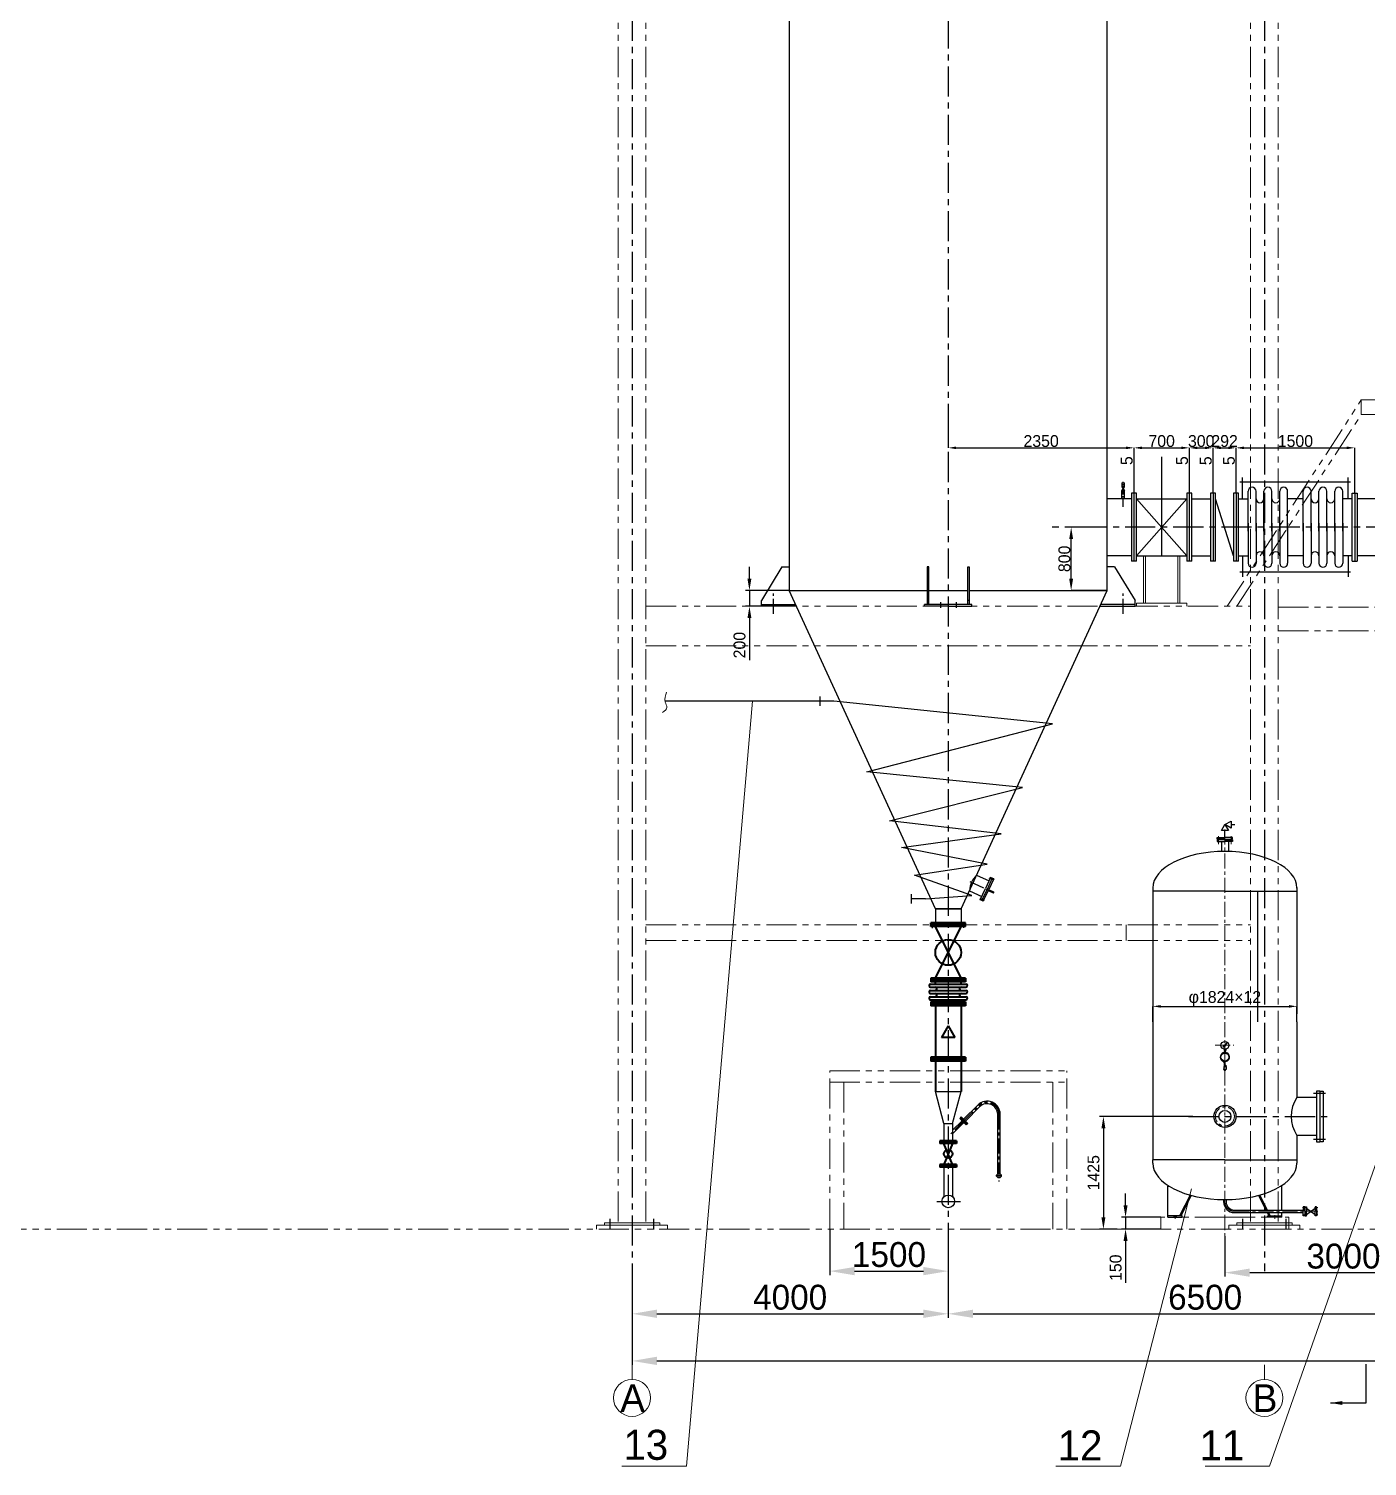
# Model space of a CAD drawing. Header units: millimetres. Extents: x 48549 to 244689, y 99496 to 172785.
# Drawn here: x 172546 to 189479, y 136268 to 154454 of the extents above; entities that cross this region are included whole.
import ezdxf
from ezdxf.enums import TextEntityAlignment as Align

# ---------------------------------------------------------------- set-up
doc = ezdxf.new("R2010")
doc.units = ezdxf.units.MM
doc.header["$LTSCALE"] = 3
for name, pattern in [('CENTER', [50.8, 31.75, -6.35, 6.35, -6.35]), ('CENTERX2', [101.6, 63.5, -12.7, 12.7, -12.7]), ('PHANTOMX2', [127, 63.5, -12.7, 12.7, -12.7, 12.7, -12.7])]:
    doc.linetypes.add(name, pattern=pattern)
doc.layers.add('3中心线层', color=1, linetype='CENTER', plot=False)
for name, color, linetype, lineweight in [('CON', 7, 'Continuous', 40), ('Layer3', 6, 'Continuous', 18), ('中心线', 1, 'CENTERX2', 18), ('双点划线', 3, 'PHANTOMX2', 20), ('图层1', 7, 'Continuous', 30), ('图层2', 1, 'CENTERX2', 15), ('图层3', 6, 'Continuous', 9)]:
    doc.layers.add(name, color=color, linetype=linetype, lineweight=lineweight)
doc.layers.add('Layer1', color=1, linetype='CENTERX2')
doc.styles.add('仿宋体', font='ttxt1.shx', dxfattribs={"bigfont": 'hzfs.shx'})
doc.dimstyles.new('ISO-25', dxfattribs={"dimtxt": 150, "dimasz": 150, "dimexe": 50, "dimexo": 0, "dimgap": 50, "dimtad": 1, "dimdec": 1, "dimdsep": 46, "dimtxsty": '仿宋体', "dimcen": 2.5, "dimazin": 0, "dimtfac": 1, "dimtdec": 1, "dimtmove": 0, "dimatfit": 3, "dimfxl": 1, "dimarcsym": 0})

# ---------------------------------------------------------------- blocks, each defined once
blk = doc.blocks.new('*D10')
at = {"layer": 'Defpoints', "color": 0, "ltscale": 3}
for p in [(185733, 148147), (186122, 148147), (186190, 147347)]:
    blk.add_point(p, dxfattribs=at)
at = {"layer": '图层3', "color": 0, "lineweight": -2, "ltscale": 3}
for p, q in [((186122, 148147), (185732, 148147)), ((185733, 147497), (185733, 147997)), ((186190, 147347), (185732, 147347))]:
    blk.add_line(p, q, dxfattribs=at)
at = {"layer": '图层3', "color": 0, "ltscale": 3}
for points in [[(185708, 147997), (185758, 147997), (185733, 148147)], [(185708, 147497), (185758, 147497), (185733, 147347)]]:
    blk.add_solid(points, dxfattribs=at)
at = {"layer": '图层3', "color": 0, "ltscale": 3, "insert": (185648, 147747), "char_height": 150, "attachment_point": 5, "rotation": 90, "style": '仿宋体'}
blk.add_mtext('800', dxfattribs=at)
blk = doc.blocks.new('*D34')
at = {"layer": 'Defpoints', "color": 0, "ltscale": 3}
for p in [(188590, 142086), (186766, 141890), (188590, 141890)]:
    blk.add_point(p, dxfattribs=at)
at = {"layer": '图层3', "color": 0, "lineweight": -2, "ltscale": 3}
for p, q in [((186766, 141890), (186766, 142086)), ((186866, 142086), (188490, 142086)), ((188590, 141890), (188590, 142086))]:
    blk.add_line(p, q, dxfattribs=at)
at = {"layer": '图层3', "color": 0, "ltscale": 3}
for points in [[(186866, 142102), (186866, 142069), (186766, 142086)], [(188490, 142102), (188490, 142069), (188590, 142086)]]:
    blk.add_solid(points, dxfattribs=at)
at = {"layer": '图层3', "color": 0, "ltscale": 3, "insert": (187678, 142182), "char_height": 150, "attachment_point": 5, "style": '仿宋体'}
blk.add_mtext('φ1824×12', dxfattribs=at)
blk = doc.blocks.new('*D35')
at = {"layer": 'Defpoints', "color": 0, "ltscale": 3}
for p in [(184178, 149404), (186528, 149152), (186528, 148577)]:
    blk.add_point(p, dxfattribs=at)
at = {"layer": '图层3', "color": 0, "lineweight": -2, "ltscale": 3}
for p, q in [((184178, 149404), (184178, 149151)), ((184278, 149152), (186428, 149152)), ((186528, 148577), (186528, 149152))]:
    blk.add_line(p, q, dxfattribs=at)
at = {"layer": '图层3', "color": 0, "ltscale": 3}
for points in [[(184278, 149168), (184278, 149135), (184178, 149152)], [(186428, 149168), (186428, 149135), (186528, 149152)]]:
    blk.add_solid(points, dxfattribs=at)
at = {"layer": '图层3', "color": 0, "ltscale": 3, "insert": (185353, 149237), "char_height": 150, "attachment_point": 5, "style": '仿宋体'}
blk.add_mtext('2350', dxfattribs=at)
blk = doc.blocks.new('*D36')
at = {"layer": 'Defpoints', "color": 0, "ltscale": 3}
for p in [(187228, 149152), (186528, 148577), (187228, 148577)]:
    blk.add_point(p, dxfattribs=at)
at = {"layer": '图层3', "color": 0, "lineweight": -2, "ltscale": 3}
for p, q in [((186528, 148577), (186528, 149152)), ((186628, 149152), (187128, 149152)), ((187228, 148577), (187228, 149152))]:
    blk.add_line(p, q, dxfattribs=at)
at = {"layer": '图层3', "color": 0, "ltscale": 3}
for points in [[(186628, 149168), (186628, 149135), (186528, 149152)], [(187128, 149168), (187128, 149135), (187228, 149152)]]:
    blk.add_solid(points, dxfattribs=at)
at = {"layer": '图层3', "color": 0, "ltscale": 3, "insert": (186878, 149237), "char_height": 150, "attachment_point": 5, "style": '仿宋体'}
blk.add_mtext('700', dxfattribs=at)
blk = doc.blocks.new('*D37')
at = {"layer": 'Defpoints', "color": 0, "ltscale": 3}
for p in [(187528, 149152), (187228, 148577), (187528, 148577)]:
    blk.add_point(p, dxfattribs=at)
at = {"layer": '图层3', "color": 0, "lineweight": -2, "ltscale": 3}
for p, q in [((187228, 148577), (187228, 149152)), ((187328, 149152), (187428, 149152)), ((187528, 148577), (187528, 149152))]:
    blk.add_line(p, q, dxfattribs=at)
at = {"layer": '图层3', "color": 0, "ltscale": 3}
for points in [[(187328, 149168), (187328, 149135), (187228, 149152)], [(187428, 149168), (187428, 149135), (187528, 149152)]]:
    blk.add_solid(points, dxfattribs=at)
at = {"layer": '图层3', "color": 0, "ltscale": 3, "insert": (187378, 149237), "char_height": 150, "attachment_point": 5, "style": '仿宋体'}
blk.add_mtext('300', dxfattribs=at)
blk = doc.blocks.new('*D38')
at = {"layer": 'Defpoints', "color": 0, "ltscale": 3}
for p in [(187820, 149152), (187528, 148577), (187820, 148577)]:
    blk.add_point(p, dxfattribs=at)
at = {"layer": '图层3', "color": 0, "lineweight": -2, "ltscale": 3}
for p, q in [((187528, 148577), (187528, 149152)), ((187628, 149152), (187720, 149152)), ((187820, 148577), (187820, 149152))]:
    blk.add_line(p, q, dxfattribs=at)
at = {"layer": '图层3', "color": 0, "ltscale": 3}
for points in [[(187628, 149168), (187628, 149135), (187528, 149152)], [(187720, 149168), (187720, 149135), (187820, 149152)]]:
    blk.add_solid(points, dxfattribs=at)
at = {"layer": '图层3', "color": 0, "ltscale": 3, "insert": (187674, 149237), "char_height": 150, "attachment_point": 5, "style": '仿宋体'}
blk.add_mtext('292', dxfattribs=at)
blk = doc.blocks.new('*D11')
at = {"layer": 'Defpoints', "color": 0, "ltscale": 3}
for p in [(189320, 149152), (187820, 148577), (189320, 148577)]:
    blk.add_point(p, dxfattribs=at)
at = {"layer": '图层3', "color": 0, "lineweight": -2, "ltscale": 3}
for p, q in [((187820, 148577), (187820, 149152)), ((187920, 149152), (189220, 149152)), ((189320, 148577), (189320, 149152))]:
    blk.add_line(p, q, dxfattribs=at)
at = {"layer": '图层3', "color": 0, "ltscale": 3}
for points in [[(187920, 149168), (187920, 149135), (187820, 149152)], [(189220, 149168), (189220, 149135), (189320, 149152)]]:
    blk.add_solid(points, dxfattribs=at)
at = {"layer": '图层3', "color": 0, "ltscale": 3, "insert": (188570, 149237), "char_height": 150, "attachment_point": 5, "style": '仿宋体'}
blk.add_mtext('1500', dxfattribs=at)
blk = doc.blocks.new('*D39')
at = {"layer": 'Defpoints', "color": 0, "ltscale": 3}
for p in [(184178, 138736), (190678, 138736), (190678, 138196)]:
    blk.add_point(p, dxfattribs=at)
at = {"layer": '图层3', "color": 0, "lineweight": -2, "ltscale": 3}
for p, q in [((184178, 138736), (184178, 138146)), ((190678, 138736), (190678, 138146)), ((184493, 138196), (190363, 138196))]:
    blk.add_line(p, q, dxfattribs=at)
at = {"layer": '图层3', "color": 0, "ltscale": 3}
for points in [[(184493, 138249), (184493, 138144), (184178, 138196)], [(190363, 138249), (190363, 138144), (190678, 138196)]]:
    blk.add_solid(points, dxfattribs=at)
at = {"layer": '图层3', "color": 0, "ltscale": 3, "insert": (187428, 138404), "char_height": 315, "attachment_point": 5, "style": '仿宋体'}
blk.add_mtext('6500', dxfattribs=at)
blk = doc.blocks.new('*D41')
at = {"layer": 'Defpoints', "color": 0, "ltscale": 3}
for p in [(187678, 139179), (190678, 139179), (190678, 138717)]:
    blk.add_point(p, dxfattribs=at)
at = {"layer": '图层3', "color": 0, "lineweight": -2, "ltscale": 3}
for p, q in [((187678, 139179), (187678, 138667)), ((190678, 139179), (190678, 138667)), ((187993, 138717), (190363, 138717))]:
    blk.add_line(p, q, dxfattribs=at)
at = {"layer": '图层3', "color": 0, "ltscale": 3}
for points in [[(187993, 138769), (187993, 138664), (187678, 138717)], [(190363, 138769), (190363, 138664), (190678, 138717)]]:
    blk.add_solid(points, dxfattribs=at)
at = {"layer": '图层3', "color": 0, "ltscale": 3, "insert": (189178, 138924), "char_height": 315, "attachment_point": 5, "style": '仿宋体'}
blk.add_mtext('3000', dxfattribs=at)
blk = doc.blocks.new('*D49')
at = {"layer": 'Defpoints', "color": 0, "ltscale": 3}
for p in [(180178, 138736), (184178, 138736), (184178, 138196)]:
    blk.add_point(p, dxfattribs=at)
at = {"layer": '图层3', "color": 0, "lineweight": -2, "ltscale": 3}
for p, q in [((180178, 138736), (180178, 138146)), ((184178, 138736), (184178, 138146)), ((180493, 138196), (183863, 138196))]:
    blk.add_line(p, q, dxfattribs=at)
at = {"layer": '图层3', "color": 0, "ltscale": 3}
for points in [[(180493, 138249), (180493, 138144), (180178, 138196)], [(183863, 138249), (183863, 138144), (184178, 138196)]]:
    blk.add_solid(points, dxfattribs=at)
at = {"layer": '图层3', "color": 0, "ltscale": 3, "insert": (182178, 138404), "char_height": 315, "attachment_point": 5, "style": '仿宋体'}
blk.add_mtext('4000', dxfattribs=at)
blk = doc.blocks.new('*D50')
at = {"layer": 'Defpoints', "color": 0, "ltscale": 3}
for p in [(180178, 138736), (201178, 138736), (201178, 137600)]:
    blk.add_point(p, dxfattribs=at)
at = {"layer": '图层3', "color": 0, "lineweight": -2, "ltscale": 3}
for p, q in [((180178, 138736), (180178, 137550)), ((201178, 138736), (201178, 137550)), ((180493, 137600), (200863, 137600))]:
    blk.add_line(p, q, dxfattribs=at)
at = {"layer": '图层3', "color": 0, "ltscale": 3}
for points in [[(180493, 137653), (180493, 137548), (180178, 137600)], [(200863, 137653), (200863, 137548), (201178, 137600)]]:
    blk.add_solid(points, dxfattribs=at)
at = {"layer": '图层3', "color": 0, "ltscale": 3, "insert": (190678, 137808), "char_height": 315, "attachment_point": 5, "style": '仿宋体'}
blk.add_mtext('21000', dxfattribs=at)
blk = doc.blocks.new('*D93')
at = {"layer": 'Defpoints', "color": 0, "ltscale": 3}
for p in [(186868, 139418), (186421, 139268), (186868, 139268)]:
    blk.add_point(p, dxfattribs=at)
at = {"layer": '图层3', "color": 0, "lineweight": -2, "ltscale": 3}
for p, q in [((186421, 139568), (186421, 139718)), ((186868, 139418), (186371, 139418)), ((186421, 139418), (186421, 139268)), ((186868, 139268), (186371, 139268)), ((186421, 139118), (186421, 138590))]:
    blk.add_line(p, q, dxfattribs=at)
at = {"layer": '图层3', "color": 0, "ltscale": 3}
for points in [[(186396, 139568), (186446, 139568), (186421, 139418)], [(186396, 139118), (186446, 139118), (186421, 139268)]]:
    blk.add_solid(points, dxfattribs=at)
at = {"layer": '图层3', "color": 0, "ltscale": 3, "insert": (186296, 138779), "char_height": 150, "attachment_point": 5, "rotation": 90, "style": '仿宋体'}
blk.add_mtext('150', dxfattribs=at)
blk = doc.blocks.new('*D26')
at = {"layer": 'Defpoints', "color": 0, "ltscale": 3}
for p in [(187274, 140693), (186141, 139268), (186314, 139268)]:
    blk.add_point(p, dxfattribs=at)
at = {"layer": '图层3', "color": 0, "lineweight": -2, "ltscale": 3}
for p, q in [((187274, 140693), (186091, 140693)), ((186141, 140543), (186141, 139418)), ((186314, 139268), (186091, 139268))]:
    blk.add_line(p, q, dxfattribs=at)
at = {"layer": '图层3', "color": 0, "ltscale": 3}
for points in [[(186116, 140543), (186166, 140543), (186141, 140693)], [(186116, 139418), (186166, 139418), (186141, 139268)]]:
    blk.add_solid(points, dxfattribs=at)
at = {"layer": '图层3', "color": 0, "ltscale": 3, "insert": (186016, 139981), "char_height": 150, "attachment_point": 5, "rotation": 90, "style": '仿宋体'}
blk.add_mtext('1425', dxfattribs=at)
blk = doc.blocks.new('*D98')
at = {"layer": 'Defpoints', "color": 0, "ltscale": 3}
for p in [(182678, 139268), (184178, 139053), (184178, 138736)]:
    blk.add_point(p, dxfattribs=at)
at = {"layer": '图层3', "color": 0, "lineweight": -2, "ltscale": 3}
for p, q in [((182678, 139268), (182678, 138686)), ((184178, 139053), (184178, 138686)), ((182993, 138736), (183863, 138736))]:
    blk.add_line(p, q, dxfattribs=at)
at = {"layer": '图层3', "color": 0, "ltscale": 3}
for points in [[(182993, 138789), (182993, 138684), (182678, 138736)], [(183863, 138789), (183863, 138684), (184178, 138736)]]:
    blk.add_solid(points, dxfattribs=at)
at = {"layer": '图层3', "color": 0, "ltscale": 3, "insert": (183428, 138944), "char_height": 315, "attachment_point": 5, "style": '仿宋体'}
blk.add_mtext('1500', dxfattribs=at)
blk = doc.blocks.new('*D105')
at = {"layer": 'Defpoints', "color": 0, "ltscale": 3}
for p in [(182166, 147347), (181663, 147147), (182166, 147147)]:
    blk.add_point(p, dxfattribs=at)
at = {"layer": '图层3', "color": 0, "lineweight": -2, "ltscale": 3}
for p, q in [((181663, 147497), (181663, 147647)), ((182166, 147347), (181613, 147347)), ((181663, 147347), (181663, 147147)), ((182166, 147147), (181613, 147147)), ((181663, 146997), (181663, 146464))]:
    blk.add_line(p, q, dxfattribs=at)
at = {"layer": '图层3', "color": 0, "ltscale": 3}
for points in [[(181638, 147497), (181688, 147497), (181663, 147347)], [(181638, 146997), (181688, 146997), (181663, 147147)]]:
    blk.add_solid(points, dxfattribs=at)
at = {"layer": '图层3', "color": 0, "ltscale": 3, "insert": (181538, 146656), "char_height": 150, "attachment_point": 5, "rotation": 90, "style": '仿宋体'}
blk.add_mtext('200', dxfattribs=at)

msp = doc.modelspace()

# ---------------------------------------------------------------- linework, layer by layer
for p, q in [((186373.946, 148707.139), (186373.946, 148657.139)), ((186373.946, 148707.139), (186405.946, 148707.139)), ((186405.946, 148657.139), (186373.946, 148657.139)), ((186373.946, 148657.139), (186405.946, 148607.139)), ((186373.946, 148607.139), (186405.946, 148657.139)), ((186373.946, 148507.139), (186373.946, 148607.139)), ((186373.946, 148607.139), (186405.946, 148607.139)), ((186405.946, 148657.139), (186405.946, 148707.139)), ((186405.946, 148507.139), (186405.946, 148607.139)), ((187677.943, 144386.026), (187755.438, 144430.768)), ((187755.438, 144430.768), (187755.438, 144341.284)), ((187580.443, 144219.98), (187677.943, 144219.98)), ((187580.443, 144198.98), (187580.443, 144219.98)), ((187633.201, 144308.531), (187677.943, 144386.026)), ((187722.685, 144308.531), (187633.201, 144308.531)), ((187755.438, 144341.284), (187677.943, 144386.026)), ((187677.943, 144386.026), (187722.685, 144308.531)), ((187677.943, 144219.98), (187677.943, 144308.531)), ((187775.443, 144219.98), (187677.943, 144219.98)), ((187755.438, 144386.026), (187803.194, 144386.026)), ((187775.443, 144198.98), (187775.443, 144219.98)), ((187677.943, 144198.98), (187580.443, 144198.98)), ((187677.943, 144192.98), (187580.443, 144192.98)), ((187580.443, 144192.98), (187580.443, 144171.98)), ((187580.443, 144171.98), (187677.943, 144171.98)), ((187610.443, 144195.98), (187610.443, 144198.98)), ((187677.943, 144195.98), (187610.443, 144195.98)), ((187610.443, 144195.98), (187610.443, 144192.98)), ((187633.443, 144171.98), (187633.443, 144044.896)), ((187677.943, 144198.98), (187775.443, 144198.98)), ((187677.943, 144195.98), (187745.443, 144195.98)), ((187677.943, 144195.98), (187745.443, 144195.98)), ((187677.943, 144195.98), (187745.443, 144195.98)), ((187677.943, 144195.98), (187745.443, 144195.98)), ((187677.943, 144192.98), (187775.443, 144192.98)), ((187775.443, 144171.98), (187677.943, 144171.98)), ((187722.443, 144171.98), (187722.443, 144044.896)), ((187745.443, 144195.98), (187745.443, 144198.98)), ((187745.443, 144195.98), (187745.443, 144192.98)), ((187775.443, 144192.98), (187775.443, 144171.98)), ((184536.768, 143747.6), (184694.435, 143674.47)), ((184714.632, 143718.014), (184648.361, 143575.135)), ((184734.59, 143708.757), (184668.319, 143565.878)), ((184734.59, 143708.757), (184668.319, 143565.878)), ((184752.733, 143700.342), (184686.462, 143557.463)), ((184734.59, 143708.757), (184714.632, 143718.014)), ((184752.733, 143700.342), (184734.59, 143708.757)), ((184445.35, 143548.591), (184602.287, 143475.8)), ((184582.09, 143432.256), (184648.361, 143575.135)), ((184602.048, 143422.999), (184668.319, 143565.878)), ((184602.048, 143422.999), (184668.319, 143565.878)), ((184620.191, 143414.584), (184686.462, 143557.463)), ((184683.937, 143552.02), (184745.625, 143523.408)), ((184688.987, 143562.906), (184750.674, 143534.294)), ((186765.943, 143588.076), (186765.943, 143543.039)), ((187677.943, 143543.039), (186765.943, 143543.039)), ((186765.943, 143543.039), (186765.943, 143087.539)), ((187677.943, 143543.039), (188589.943, 143543.039)), ((188089.943, 143543.039), (188089.943, 141890.743)), ((188589.943, 143588.076), (188589.943, 143543.039)), ((188589.943, 143543.039), (188589.943, 141990.95)), ((184602.048, 143422.999), (184582.09, 143432.256)), ((184620.191, 143414.584), (184602.048, 143422.999)), ((186765.943, 143087.539), (186765.943, 140693.18)), ((188589.943, 141890.743), (188589.943, 140932.732)), ((187653.757, 141575.779), (187702.01, 141622.843)), ((187666.774, 141580.711), (187653.757, 141575.779)), ((187702.01, 141622.843), (187663.376, 141566.197)), ((187663.376, 141566.197), (187666.774, 141580.711)), ((187677.943, 141542.73), (187667.943, 141542.73)), ((187667.943, 141542.73), (187667.943, 141527.73)), ((187667.943, 141542.73), (187677.943, 141527.73)), ((187677.943, 141542.73), (187667.943, 141527.73)), ((187678.025, 141527.73), (187667.943, 141527.73)), ((187677.943, 141542.73), (187688.108, 141527.705)), ((187688.145, 141542.705), (187678.025, 141527.73)), ((187678.025, 141527.73), (187688.108, 141527.705)), ((187678.145, 141542.73), (187688.145, 141542.705)), ((187682.525, 141527.719), (187682.525, 141525.448)), ((187688.145, 141542.705), (187688.108, 141527.705)), ((187662.943, 141326.227), (187693.025, 141326.153)), ((187662.943, 141326.227), (187662.943, 141292.732)), ((187677.447, 141341.192), (187667.447, 141326.192)), ((187667.447, 141341.192), (187677.447, 141326.192)), ((187667.447, 141341.192), (187667.447, 141326.192)), ((187677.447, 141341.192), (187667.447, 141341.192)), ((187673.443, 141341.191), (187673.443, 141350.096)), ((187677.447, 141341.192), (187687.612, 141326.167)), ((187687.649, 141341.167), (187677.53, 141326.192)), ((187677.649, 141341.191), (187687.649, 141341.167)), ((187682.443, 141341.191), (187682.411, 141350.096)), ((187687.649, 141341.167), (187687.612, 141326.167)), ((187693.025, 141326.153), (187692.943, 141292.695)), ((188877.943, 141012.732), (188835.943, 141012.732)), ((188835.943, 141012.732), (188835.943, 140372.732)), ((188877.943, 141012.732), (188877.943, 140372.732)), ((188877.943, 141012.732), (188919.943, 141012.732)), ((188919.943, 141012.732), (188919.943, 140372.732)), ((184552.109, 140837.656), (184371.963, 140657.527)), ((184574.727, 140815.019), (184394.589, 140634.898)), ((188835.943, 140932.732), (188589.943, 140932.732)), ((184231.95, 140472.274), (184374.789, 140615.1)), ((184231.952, 140517.529), (184352.163, 140637.729)), ((184331.305, 140675.56), (184322.82, 140667.075)), ((184322.82, 140667.075), (184363.476, 140626.414)), ((184371.962, 140634.899), (184331.305, 140675.56)), ((184334.183, 140678.339), (184342.669, 140686.824)), ((184374.84, 140637.678), (184334.183, 140678.339)), ((184342.669, 140686.824), (184383.326, 140646.163)), ((184350.446, 140659.246), (184349.032, 140657.832)), ((184350.446, 140659.246), (184351.86, 140660.66)), ((184373.376, 140636.314), (184350.446, 140659.246)), ((184404.133, 140585.754), (184363.476, 140626.414)), ((184371.962, 140634.899), (184412.619, 140594.239)), ((184373.376, 140636.314), (184396.356, 140613.331)), ((184373.426, 140636.264), (184396.406, 140613.282)), ((184374.84, 140637.678), (184415.497, 140597.018)), ((184423.982, 140605.503), (184383.326, 140646.163)), ((184396.406, 140613.282), (184394.991, 140611.868)), ((184396.406, 140613.282), (184397.82, 140614.696)), ((184412.619, 140594.239), (184404.133, 140585.754)), ((184415.497, 140597.018), (184423.982, 140605.503)), ((184803.442, 139966.728), (184803.475, 140720.257)), ((184835.413, 139966.739), (184835.484, 140720.256)), ((186765.943, 140693.18), (186765.943, 140143.18)), ((188589.943, 140452.732), (188589.943, 140103.143)), ((188835.943, 140452.732), (188589.943, 140452.732)), ((188835.943, 140372.732), (188877.943, 140372.732)), ((188919.943, 140372.732), (188877.943, 140372.732)), ((187677.943, 140143.18), (186765.943, 140143.18)), ((186765.943, 140103.143), (186765.943, 140143.18)), ((187677.943, 140143.18), (188589.943, 140143.18)), ((186957.943, 139417.939), (186957.943, 139812.944)), ((186957.943, 139812.944), (186967.943, 139812.944)), ((187237.473, 139698.275), (187104.622, 139433.939)), ((187253.219, 139693.973), (187122.529, 139433.939)), ((188102.667, 139693.973), (188195.542, 139509.18)), ((188118.413, 139698.275), (188213.449, 139509.18)), ((188397.943, 139812.944), (188387.943, 139812.944)), ((188397.943, 139509.18), (188397.943, 139812.944)), ((187661.943, 139640.844), (187661.943, 139613.18)), ((187693.943, 139640.844), (187693.943, 139613.18)), ((187797.943, 139509.18), (188669.41, 139509.18)), ((188687.854, 139550.958), (188669.41, 139550.958)), ((188669.41, 139550.958), (188669.41, 139493.18)), ((188669.41, 139435.402), (188669.41, 139493.18)), ((188687.854, 139493.18), (188687.854, 139550.958)), ((188689.632, 139533.18), (188687.854, 139533.18)), ((188687.854, 139493.18), (188687.854, 139435.402)), ((188689.632, 139533.18), (188691.41, 139533.18)), ((188689.632, 139493.18), (188689.632, 139533.18)), ((188689.632, 139493.18), (188689.632, 139533.18)), ((188689.632, 139493.18), (188689.632, 139533.18)), ((188689.632, 139493.18), (188689.632, 139533.18)), ((188689.632, 139493.18), (188689.632, 139453.18)), ((188689.632, 139493.18), (188689.632, 139453.18)), ((188689.632, 139493.18), (188689.632, 139453.18)), ((188689.632, 139493.18), (188689.632, 139453.18)), ((188691.41, 139550.958), (188709.854, 139550.958)), ((188691.41, 139493.18), (188691.41, 139550.958)), ((188691.41, 139493.18), (188691.41, 139435.402)), ((188709.854, 139550.958), (188709.854, 139493.18)), ((188709.854, 139453.18), (188818.768, 139533.18)), ((188709.854, 139533.18), (188818.768, 139453.18)), ((188709.854, 139435.402), (188709.854, 139493.18)), ((188837.212, 139550.958), (188818.768, 139550.958)), ((188818.768, 139550.958), (188818.768, 139493.18)), ((188818.768, 139435.402), (188818.768, 139493.18)), ((188837.212, 139493.18), (188837.212, 139550.958)), ((188838.99, 139533.18), (188837.212, 139533.18)), ((188837.212, 139493.18), (188837.212, 139435.402)), ((188838.99, 139493.18), (188838.99, 139533.18)), ((188838.99, 139493.18), (188838.99, 139533.18)), ((188838.99, 139493.18), (188838.99, 139453.18)), ((188838.99, 139493.18), (188838.99, 139453.18)), ((187137.943, 139433.939), (186957.943, 139433.939)), ((186957.943, 139417.939), (187137.943, 139417.939)), ((187032.943, 139433.939), (187032.943, 139417.939)), ((187062.943, 139433.939), (187062.943, 139417.939)), ((187137.943, 139417.939), (187137.943, 139433.939)), ((187797.943, 139477.18), (188669.41, 139477.18)), ((188211.625, 139477.18), (188233.357, 139433.939)), ((188217.943, 139433.939), (188397.943, 139433.939)), ((188217.943, 139417.939), (188217.943, 139433.939)), ((188397.943, 139417.939), (188217.943, 139417.939)), ((188229.532, 139477.18), (188251.264, 139433.939)), ((188292.943, 139433.939), (188292.943, 139417.939)), ((188322.943, 139433.939), (188322.943, 139417.939)), ((188397.943, 139417.939), (188397.943, 139477.18)), ((188687.854, 139435.402), (188669.41, 139435.402)), ((188689.632, 139453.18), (188687.854, 139453.18)), ((188689.632, 139453.18), (188691.41, 139453.18)), ((188691.41, 139435.402), (188709.854, 139435.402)), ((188837.212, 139435.402), (188818.768, 139435.402)), ((188838.99, 139453.18), (188837.212, 139453.18)), ((189465.203, 137067.804), (189465.203, 137558.66))]:
    msp.add_line(p, q)
for centre, radius in [((187677.943, 141592.73), 50), ((187677.943, 141443.951), 49.562), ((187677.943, 140693.18), 140), ((187677.943, 140693.18), 75), ((184819.436, 139943.139), 28.5)]:
    msp.add_circle(centre, radius)
for centre, radius, start, end in [((184748.149, 143528.851), 6, 245.1169183, 65.1169183), ((187677.943, 141443.951), 58.531, 86.9418461, 239.8568152), ((187677.943, 141443.951), 58.531, 262.4762049, 67.0065215), ((187712.525, 141525.448), 39, 176.6446929, 247.0065215), ((187712.525, 141525.448), 30, 175.657982, 247.0065215), ((187623.443, 141350.096), 50, 0, 59.8568152), ((187623.443, 141350.096), 58.968, 0, 59.8568152), ((187677.943, 141292.732), 15, 179.8590733, 0), ((184669.484, 140720.271), 166, 359.9946562, 134.9973281), ((184669.475, 140720.263), 134, 359.9974642, 134.9973281), ((188938.196, 140692.732), 422.942, 145.4271683, 214.5728317), ((187797.943, 139613.18), 136, 180, 270.0002118), ((187797.943, 139613.18), 104, 180, 270.000235)]:
    msp.add_arc(centre, radius, start, end)
for centre, major_axis in [((187677.943, 143583.076), (-912, 0)), ((187677.943, 140103.143), (912, 0))]:
    msp.add_ellipse(centre, major_axis=major_axis, ratio=0.506985055, start_param=3.141592654, end_param=6.283185307)
msp.add_spline([(184536.768, 143747.6), (184472.114, 143656.783), (184445.35, 143548.591)], degree=3)
at = {"layer": '3中心线层'}
msp.add_line((186389.946, 148407.268), (186389.946, 148720.702), dxfattribs=at)
at = {"layer": 'CON'}
for p, q in [((184397.943, 143142.139), (183957.943, 143142.139)), ((183957.943, 143094.139), (183957.943, 143142.139)), ((184397.943, 143094.139), (184397.943, 143142.139)), ((184397.943, 143118.139), (183957.943, 143118.139)), ((184397.943, 143094.139), (183957.943, 143094.139)), ((184340.443, 142442.139), (184015.443, 143094.139)), ((184015.443, 142442.139), (184340.443, 143094.139)), ((184397.943, 142442.139), (183957.943, 142442.139)), ((183957.943, 142442.139), (183957.943, 142394.139)), ((184397.943, 142418.139), (183957.943, 142418.139)), ((184397.943, 142442.139), (184397.943, 142394.139)), ((183955.443, 142368.139), (184400.443, 142368.139)), ((183955.443, 142328.139), (184400.443, 142328.139)), ((183955.443, 142288.139), (184400.443, 142288.139)), ((183955.443, 142248.139), (184400.443, 142248.139)), ((184397.943, 142394.139), (183957.943, 142394.139)), ((184015.443, 142368.139), (184015.443, 142394.139)), ((184340.443, 142368.139), (184340.443, 142394.139)), ((183955.443, 142208.139), (184400.443, 142208.139)), ((183955.443, 142168.139), (184400.443, 142168.139)), ((184397.943, 142142.139), (183957.943, 142142.139)), ((183957.943, 142142.139), (183957.943, 142094.139)), ((184397.943, 142118.139), (183957.943, 142118.139)), ((184397.943, 142094.139), (183957.943, 142094.139)), ((184015.443, 142142.139), (184015.443, 142168.139)), ((184015.443, 142094.139), (184015.443, 141442.139)), ((184340.443, 142142.139), (184340.443, 142168.139)), ((184340.443, 142094.139), (184340.443, 141442.139)), ((184397.943, 142142.139), (184397.943, 142094.139)), ((184177.943, 141838.139), (184092.943, 141690.915)), ((184262.943, 141690.915), (184092.943, 141690.915)), ((184177.943, 141838.139), (184262.943, 141690.915)), ((184397.943, 141442.139), (183957.943, 141442.139)), ((183957.943, 141442.139), (183957.943, 141394.139)), ((184397.943, 141418.139), (183957.943, 141418.139)), ((184397.943, 141394.139), (183957.943, 141394.139)), ((184015.383, 141394.147), (184015.365, 141008.529)), ((184340.383, 141394.131), (184340.365, 141008.513)), ((184397.943, 141442.139), (184397.943, 141394.139)), ((184072.867, 140386.144), (184072.865, 140350.144)), ((184282.874, 140350.136), (184072.865, 140350.144)), ((184282.873, 140368.134), (184072.866, 140368.144)), ((184282.873, 140386.134), (184072.867, 140386.144)), ((184231.836, 140350.138), (184123.85, 140086.141)), ((184231.824, 140086.136), (184123.862, 140350.141)), ((184282.873, 140386.143), (184282.874, 140350.136)), ((184072.853, 140086.144), (184072.851, 140050.144)), ((184282.86, 140050.136), (184072.851, 140050.144)), ((184282.859, 140068.134), (184072.852, 140068.144)), ((184282.859, 140086.134), (184072.853, 140086.144)), ((184282.859, 140086.143), (184282.86, 140050.136))]:
    msp.add_line(p, q, dxfattribs=at)
for centre, radius in [((184177.943, 142768.139), 162.5), ((184177.869, 140218.205), 53.96)]:
    msp.add_circle(centre, radius, dxfattribs=at)
for centre, start, end in [((183955.443, 142348.139), 90, 270), ((183955.443, 142268.139), 90, 270), ((184015.443, 142308.139), 270, 90), ((184015.443, 142228.139), 270, 90), ((184340.443, 142308.139), 90, 270), ((184340.443, 142228.139), 90, 270), ((184400.443, 142348.139), 270, 90), ((184400.443, 142268.139), 270, 90), ((183955.443, 142188.139), 90, 270), ((184400.443, 142188.139), 270, 90)]:
    msp.add_arc(centre, 20, start, end, dxfattribs=at)
at = {"layer": 'Layer1', "ltscale": 2}
for p, q in [((180177.945, 165653.166), (180177.942, 138736.5)), ((188177.945, 165653.166), (188177.942, 138736.5)), ((184177.944, 160072.24), (184177.942, 138736.5)), ((195330.712, 148147.139), (185493.509, 148147.139)), ((188952.143, 140985.232), (188800.172, 140985.232)), ((187217.682, 140693.18), (189026.998, 140693.18)), ((188952.143, 140400.232), (188800.172, 140400.232)), ((184032.333, 139618.139), (184331.043, 139618.139))]:
    msp.add_line(p, q, dxfattribs=at)
at = {"layer": 'Layer1'}
for p, q in [((181965.943, 147051.684), (181965.943, 147311.074)), ((186389.943, 147051.684), (186389.943, 147311.074)), ((184077.943, 147199.006), (184077.943, 147126.26)), ((184277.943, 147199.006), (184277.943, 147126.26)), ((184752.569, 143681.127), (184697.646, 143706.602)), ((184450.644, 143666.841), (184753.592, 143526.326)), ((184744.73, 143521.478), (184751.772, 143536.661)), ((184636.568, 143426.279), (184581.645, 143451.753)), ((183980.443, 143076.789), (183980.443, 143154.657)), ((184375.443, 143077.269), (184375.443, 143154.657)), ((184352.413, 140615.352), (184563.414, 140826.333)), ((184394.34, 140657.275), (184211.921, 140474.874)), ((184819.475, 140720.254), (184819.436, 139869.859)), ((184857.122, 139943.139), (184778.826, 139943.139))]:
    msp.add_line(p, q, dxfattribs=at)
at = {"layer": 'Layer1', "ltscale": 10}
for p, q in [((179902.942, 139261.433), (179902.942, 139398.438)), ((180452.942, 139261.432), (180452.942, 139398.438)), ((187902.942, 139261.433), (187902.942, 139398.438)), ((188452.942, 139261.432), (188452.942, 139398.438))]:
    msp.add_line(p, q, dxfattribs=at)
at = {"layer": 'Layer1'}
msp.add_arc((184669.475, 140720.262), 150, 359.9969924, 134.9973281, dxfattribs=at)
at = {"layer": '中心线'}
for p, q in [((187597.987, 144238.735), (187597.987, 144139.468)), ((187677.943, 144323.277), (187677.943, 139179.008)), ((187757.899, 144238.735), (187757.899, 144139.468)), ((187553.966, 141592.73), (187790.952, 141592.73)), ((187655.271, 141292.732), (187677.943, 141292.732)), ((187700.551, 141292.695), (187677.943, 141292.732)), ((187797.943, 139493.18), (188853.99, 139493.18)), ((188660.178, 139539.554), (188718.917, 139539.554)), ((188810.095, 139539.554), (188853.733, 139539.554)), ((187047.943, 139446.041), (187047.943, 139398.544)), ((188307.943, 139446.041), (188307.943, 139398.544)), ((188658.256, 139446.806), (188718.79, 139446.806)), ((188810.095, 139446.806), (188853.733, 139446.806))]:
    msp.add_line(p, q, dxfattribs=at)
msp.add_circle((187677.943, 140693.18), 120, dxfattribs=at)
msp.add_arc((187797.943, 139613.18), 120, 180, 270, dxfattribs=at)
at = {"layer": '双点划线', "ltscale": 2}
for p, q in [((180002.944, 165653.166), (180002.942, 139348.139)), ((180352.944, 165653.166), (180352.942, 139348.139)), ((188002.944, 165653.166), (188002.942, 139348.139)), ((188352.944, 165653.166), (188352.942, 139348.139)), ((187707.975, 147147.139), (189402.943, 149757.161)), ((189402.943, 149757.161), (191952.946, 149757.161)), ((189402.943, 149757.161), (189402.943, 149573.554)), ((187827.211, 147147.139), (189402.943, 149573.554)), ((189402.943, 149573.554), (191952.946, 149573.554)), ((180352.943, 147147.139), (188002.943, 147147.139)), ((188352.944, 147137.161), (193002.945, 147137.161)), ((188352.944, 146837.161), (193002.945, 146837.161)), ((180352.943, 146647.139), (188002.943, 146647.139)), ((180352.943, 143118.204), (188002.943, 143118.205)), ((186427.943, 143118.205), (186427.943, 142918.205)), ((180352.943, 142918.204), (188002.943, 142918.205)), ((182677.942, 141268.169), (185677.942, 141268.169)), ((182677.942, 139268.169), (182677.942, 141268.169)), ((185677.942, 139268.169), (185677.942, 141268.169)), ((182677.942, 141125.188), (185677.942, 141125.188)), ((182855.102, 141125.188), (182855.102, 139268.169)), ((185500.783, 141125.188), (185500.783, 139268.169)), ((187677.943, 139417.939), (186867.943, 139417.939)), ((186867.943, 139417.939), (186867.943, 139268.139)), ((187677.943, 139417.939), (188487.943, 139417.939)), ((188487.943, 139417.939), (188487.943, 139268.139)), ((196902.71, 139268.139), (153899.363, 139268.139))]:
    msp.add_line(p, q, dxfattribs=at)
at = {"layer": '双点划线', "ltscale": 6}
for p, q in [((180627.942, 139318.139), (179727.942, 139318.139)), ((179727.942, 139318.139), (179727.942, 139268.139)), ((179827.942, 139348.139), (180527.942, 139348.139)), ((179827.942, 139318.139), (179827.942, 139348.139)), ((180527.942, 139348.139), (180527.942, 139318.139)), ((180627.942, 139318.139), (180627.942, 139268.139)), ((188627.942, 139318.139), (187727.942, 139318.139)), ((187727.942, 139318.139), (187727.942, 139268.139)), ((187827.942, 139348.139), (188527.942, 139348.139)), ((187827.942, 139318.139), (187827.942, 139348.139)), ((188527.942, 139348.139), (188527.942, 139318.139)), ((188627.942, 139318.139), (188627.942, 139268.139))]:
    msp.add_line(p, q, dxfattribs=at)
at = {"layer": '图层1'}
for p, q in [((182165.943, 158147.139), (182165.943, 147347.139)), ((186189.943, 147347.139), (186189.943, 156532.451)), ((186877.943, 149039.449), (186877.943, 147787.139)), ((187901.941, 148507.136), (187901.94, 148774.899)), ((189237.941, 148507.143), (189237.94, 148774.906)), ((189267.841, 148717.012), (187867.841, 148717.005)), ((187971.943, 148097.137), (187971.941, 148602.689)), ((188071.943, 148097.137), (188071.941, 148602.689)), ((188171.943, 148097.138), (188171.941, 148602.69)), ((188271.943, 148097.138), (188271.941, 148602.69)), ((188371.943, 148097.139), (188371.941, 148602.691)), ((188471.943, 148097.139), (188471.941, 148602.691)), ((188667.943, 148097.14), (188667.941, 148602.693)), ((188767.943, 148097.141), (188767.941, 148602.693)), ((188867.943, 148097.141), (188867.941, 148602.694)), ((188967.943, 148097.142), (188967.941, 148602.694)), ((189067.943, 148097.142), (189067.941, 148602.695)), ((189167.943, 148097.143), (189167.941, 148602.695)), ((186445.943, 148507.139), (186189.943, 148507.139)), ((186445.946, 148507.139), (186303.946, 148507.139)), ((186495.943, 148507.139), (186353.943, 148507.139)), ((186527.943, 148577.139), (186495.943, 148577.139)), ((186495.943, 148577.139), (186495.943, 147717.139)), ((186559.943, 148577.139), (186527.943, 148577.139)), ((186527.943, 148577.139), (186527.943, 147717.139)), ((186559.943, 147717.139), (186559.943, 148577.139)), ((186559.943, 148507.139), (187195.943, 148507.139)), ((187195.943, 148507.139), (186559.943, 147787.139)), ((187195.943, 147787.139), (186559.943, 148507.139)), ((187227.943, 148577.139), (187195.943, 148577.139)), ((187195.943, 148577.139), (187195.943, 147717.139)), ((187259.943, 148577.139), (187227.943, 148577.139)), ((187227.943, 148577.139), (187227.943, 147717.139)), ((187259.943, 147717.139), (187259.943, 148577.139)), ((187259.943, 148507.139), (187495.943, 148507.138)), ((187527.943, 148577.139), (187495.943, 148577.139)), ((187495.943, 148577.139), (187495.943, 147717.139)), ((187559.943, 148577.139), (187527.943, 148577.139)), ((187527.943, 148577.139), (187527.943, 147717.139)), ((187559.943, 147717.139), (187559.943, 148577.139)), ((187787.943, 147787.139), (187559.943, 148507.139)), ((187819.943, 148577.139), (187787.943, 148577.139)), ((187787.943, 148577.139), (187787.943, 147717.139)), ((187851.943, 148577.139), (187819.943, 148577.139)), ((187819.943, 148577.139), (187819.943, 147717.139)), ((187851.943, 147717.139), (187851.943, 148577.139)), ((187851.943, 148507.136), (187971.941, 148507.136)), ((187971.941, 148507.137), (187971.941, 148507.137)), ((187971.943, 148097.137), (187971.941, 148507.137)), ((188667.941, 148507.14), (188471.941, 148507.139)), ((189287.94, 148507.144), (189167.941, 148507.142)), ((189167.943, 148097.143), (189167.941, 148507.143)), ((189287.939, 148577.146), (189319.939, 148577.147)), ((189287.947, 147717.146), (189287.939, 148577.146)), ((189319.939, 148577.147), (189319.947, 147717.147)), ((189319.939, 148577.147), (189351.939, 148577.147)), ((189351.939, 148577.147), (189351.947, 147717.147)), ((189680.698, 148507.144), (189351.94, 148507.142)), ((187971.943, 148197.137), (187971.945, 147691.584)), ((187971.943, 148197.137), (187971.945, 147787.137)), ((188071.943, 148197.137), (188071.945, 147691.585)), ((188171.943, 148197.138), (188171.945, 147691.585)), ((188271.943, 148197.138), (188271.945, 147691.586)), ((188371.943, 148197.139), (188371.945, 147691.586)), ((188471.943, 148197.139), (188471.945, 147691.587)), ((188667.943, 148197.14), (188667.945, 147691.588)), ((188767.943, 148197.141), (188767.945, 147691.589)), ((188867.943, 148197.141), (188867.945, 147691.589)), ((188967.943, 148197.142), (188967.945, 147691.59)), ((189067.943, 148197.142), (189067.945, 147691.59)), ((189167.943, 148197.143), (189167.945, 147691.591)), ((189167.943, 148197.143), (189167.945, 147787.143)), ((186495.943, 147787.139), (186189.943, 147787.139)), ((186527.943, 147717.139), (186495.943, 147717.139)), ((186559.943, 147717.139), (186527.943, 147717.139)), ((186559.943, 147787.139), (187195.943, 147787.139)), ((187227.943, 147717.139), (187195.943, 147717.139)), ((187259.943, 147717.139), (187227.943, 147717.139)), ((187259.943, 147787.139), (187495.943, 147787.139)), ((187527.943, 147717.139), (187495.943, 147717.139)), ((187559.943, 147717.139), (187527.943, 147717.139)), ((187819.943, 147717.139), (187787.943, 147717.139)), ((187851.943, 147717.139), (187819.943, 147717.139)), ((187851.943, 147787.139), (187971.945, 147787.139)), ((187901.945, 147787.136), (187901.946, 147519.373)), ((187971.945, 147787.137), (187971.945, 147787.137)), ((188667.945, 147787.14), (188471.945, 147787.139)), ((189287.947, 147787.146), (189167.945, 147787.145)), ((189237.945, 147787.143), (189237.946, 147519.38)), ((189287.947, 147717.146), (189319.947, 147717.147)), ((189319.947, 147717.147), (189351.947, 147717.147)), ((189837.404, 147787.144), (189351.947, 147787.142)), ((182074.318, 147647.139), (181814.318, 147221.139)), ((182074.318, 147647.139), (182164.943, 147647.139)), ((183911.943, 147647.139), (183911.943, 147171.139)), ((183931.943, 147647.139), (183911.943, 147647.139)), ((183931.943, 147171.139), (183931.943, 147647.139)), ((184423.943, 147647.139), (184443.943, 147647.139)), ((184423.943, 147171.139), (184423.943, 147647.139)), ((184443.943, 147647.139), (184443.943, 147171.139)), ((186281.568, 147647.139), (186190.943, 147647.139)), ((186281.568, 147647.139), (186541.568, 147221.139)), ((189267.847, 147577.275), (187867.847, 147577.268)), ((182165.943, 147347.139), (183911.943, 147347.139)), ((184015.443, 143320.139), (182165.943, 147347.139)), ((183931.943, 147347.139), (184423.943, 147347.139)), ((184340.443, 143320.139), (186189.943, 147347.139)), ((184443.943, 147347.139), (186189.943, 147347.139)), ((181814.318, 147167.139), (181814.318, 147221.139)), ((181814.318, 147171.139), (182248.261, 147171.139)), ((181814.318, 147147.139), (181814.318, 147167.139)), ((182257.518, 147147.139), (181814.318, 147147.139)), ((183877.943, 147147.139), (183877.943, 147171.139)), ((184477.943, 147171.139), (183877.943, 147171.139)), ((184177.943, 147147.139), (183877.943, 147147.139)), ((183931.943, 147221.139), (183911.943, 147221.139)), ((184177.943, 147147.139), (184477.943, 147147.139)), ((184443.943, 147221.139), (184423.943, 147221.139)), ((184477.943, 147147.139), (184477.943, 147171.139)), ((186098.368, 147147.139), (186541.568, 147147.139)), ((186541.568, 147171.139), (186107.626, 147171.139)), ((186541.568, 147167.139), (186541.568, 147221.139)), ((186541.568, 147147.139), (186541.568, 147167.139)), ((182551.496, 145945.127), (180590.737, 145945.127)), ((182551.496, 146006.44), (182551.496, 145887.606)), ((182732.165, 145945.127), (182551.496, 145945.127)), ((185496.719, 145658.998), (182732.165, 145945.127)), ((183146.459, 145050.982), (185496.719, 145658.998)), ((185118.583, 144854.722), (183146.459, 145050.982)), ((183433.083, 144431.754), (185118.583, 144854.722)), ((184846.968, 144267.922), (183433.083, 144431.754)), ((183588.153, 144096.74), (184846.968, 144267.922)), ((184669.907, 143885.111), (183588.153, 144096.74)), ((183751.401, 143744.058), (184669.907, 143885.111)), ((184477.849, 143486.742), (183751.401, 143744.058)), ((183709.046, 143505.856), (183709.046, 143387.022)), ((183889.715, 143445.112), (183709.045, 143445.112)), ((183889.715, 143445.112), (184477.849, 143486.742)), ((184177.943, 143320.139), (184015.443, 143320.139)), ((184015.443, 143320.139), (184177.943, 143320.139)), ((184015.443, 143320.139), (184015.443, 143142.139)), ((184177.943, 143320.139), (184340.443, 143320.139)), ((184340.443, 143320.139), (184177.943, 143320.139)), ((184340.443, 143320.139), (184340.443, 143142.139)), ((184123.874, 140603.699), (184015.365, 141008.529)), ((184015.365, 141008.529), (184340.365, 141008.513)), ((184231.956, 140603.667), (184340.365, 141008.513)), ((184123.874, 140603.699), (184123.864, 140386.141)), ((184123.874, 140603.699), (184231.956, 140603.667)), ((184231.956, 140603.667), (184231.946, 140386.136)), ((184123.848, 140050.142), (184123.83, 139676.451)), ((184231.822, 140050.138), (184231.805, 139676.543))]:
    msp.add_line(p, q, dxfattribs=at)
msp.add_circle((184177.868, 139618.139), 79.5, dxfattribs=at)
for centre, start, end in [((188021.941, 148602.689), 0.0002804, 180.0002804), ((188221.941, 148602.69), 0.0002804, 180.0002804), ((188421.941, 148602.691), 0.0002804, 180.0002804), ((188717.941, 148602.693), 0.0002804, 180.0002804), ((188917.941, 148602.694), 0.0002804, 180.0002804), ((189117.941, 148602.695), 0.0002804, 180.0002804), ((188121.941, 148507.137), 180.0002804, 0.0002804), ((188321.941, 148507.138), 180.0002804, 0.0002804), ((188817.941, 148507.141), 180.0002804, 0.0002804), ((189017.941, 148507.142), 180.0002804, 0.0002804), ((188021.945, 147691.585), 180.0002804, 0.0002804), ((188121.945, 147787.137), 0.0002804, 180.0002804), ((188221.945, 147691.586), 180.0002804, 0.0002804), ((188321.945, 147787.138), 0.0002804, 180.0002804), ((188421.945, 147691.587), 180.0002804, 0.0002804), ((188717.945, 147691.588), 180.0002804, 0.0002804), ((188817.945, 147787.141), 0.0002804, 180.0002804), ((188917.945, 147691.589), 180.0002804, 0.0002804), ((189017.945, 147787.142), 0.0002804, 180.0002804), ((189117.945, 147691.59), 180.0002804, 0.0002804)]:
    msp.add_arc(centre, 50, start, end, dxfattribs=at)
at = {"layer": '图层2'}
msp.add_line((187677.943, 144195.98), (187610.443, 144195.98), dxfattribs=at)
msp.add_line((187677.943, 144195.98), (187610.443, 144195.98), dxfattribs=at)
msp.add_line((187677.943, 144195.98), (187610.443, 144195.98), dxfattribs=at)
at = {"layer": '图层3', "ltscale": 3}
for p, q in [((188242.939, 136267.535), (192341.216, 147948.507)), ((186649.29, 147787.139), (186649.29, 147187.164)), ((186674.29, 147787.139), (186674.29, 147187.164)), ((187081.594, 147787.139), (187081.594, 147187.164)), ((187106.594, 147787.139), (187106.594, 147187.164)), ((186561.099, 147147.164), (186561.099, 147187.164)), ((186561.099, 147187.164), (187194.787, 147187.164)), ((187194.787, 147147.164), (187194.787, 147187.164)), ((181702.128, 145945.127), (180865.851, 136267.535)), ((187256.478, 139777.73), (186355.51, 136267.535)), ((180049.524, 136267.535), (180865.851, 136267.535)), ((185539.182, 136267.535), (186355.51, 136267.535)), ((187426.611, 136267.535), (188242.939, 136267.535))]:
    msp.add_line(p, q, dxfattribs=at)
at = {"layer": '图层3'}
for p, q in [((180177.942, 137366.708), (180177.942, 137550.372)), ((188177.942, 137366.708), (188177.942, 137550.372))]:
    msp.add_line(p, q, dxfattribs=at)
for centre in [(180177.942, 137132.486), (188177.942, 137132.486)]:
    msp.add_circle(centre, 234.221, dxfattribs=at)
at = {"layer": '图层3', "ltscale": 3}
msp.add_spline([(180615.623, 146062.669), (180596.867, 145934.509), (180618.799, 145867.95), (180563.621, 145804.242)], degree=3, dxfattribs=at)

# ---------------------------------------------------------------- texts
at = {"layer": 'Layer3', "style": '仿宋体'}
for s, p in [('13', (180352.092, 136538.917)), ('12', (185845.507, 136533.692)), ('11', (187640.293, 136533.692))]:
    msp.add_text(s, height=380, dxfattribs=at).set_placement(p, align=Align.MIDDLE)
at = {"layer": 'Layer3', "char_height": 351, "width": 1944.27277, "attachment_point": 8, "style": '仿宋体'}
for s, insert in [('A', (180184.978, 136953.066)), ('B', (188184.978, 136953.066))]:
    msp.add_mtext(s, dxfattribs=dict(at, insert=insert))
at = {"layer": '图层3', "char_height": 150, "width": 130.7082, "attachment_point": 1, "rotation": 90, "style": '仿宋体'}
for insert in [(186360.478, 148933.43), (187060.478, 148933.43), (187360.478, 148932.43), (187652.478, 148933.43)]:
    msp.add_mtext('5', dxfattribs=dict(at, insert=insert))

# ---------------------------------------------------------------- dimensions: what is measured, and where the dimension line sits
at = {"layer": '图层3'}
for base, p1, p2, picture, middle in [((186527.943, 149151.61), (184177.943, 149404.37), (186527.943, 148577.139), '*D35', (185352.943, 149236.61)), ((187227.943, 149151.61), (186527.943, 148577.139), (187227.943, 148577.139), '*D36', (186877.943, 149236.61)), ((187527.943, 149151.61), (187227.943, 148577.139), (187527.943, 148577.139), '*D37', (187377.943, 149236.61)), ((189319.939, 149151.61), (187819.943, 148577.139), (189319.939, 148577.147), '*D11', (188569.941, 149236.61))]:
    dim = msp.add_linear_dim(base=base, p1=p1, p2=p2, dimstyle='ISO-25', override={"dimtxt": 150, "dimasz": 100, "dimexe": 0.5, "dimgap": 10}, dxfattribs=at)
    dim.commit()
    dim.dimension.update_dxf_attribs({"geometry": picture, "text_midpoint": middle})
dim = msp.add_linear_dim(base=(187819.943, 149151.61), p1=(187527.943, 148577.139), p2=(187819.943, 148577.139), dimstyle='ISO-25', override={"dimtxt": 150, "dimasz": 100, "dimexe": 0.5, "dimgap": 10}, dxfattribs=at)
dim.commit()
dim.dimension.update_dxf_attribs({"geometry": '*D38', "text_midpoint": (187673.943, 149151.61), "dimtype": 160})
dim = msp.add_linear_dim(base=(185732.791, 148147.139), p1=(186189.943, 147347.139), p2=(186122.451, 148147.139), angle=90, dimstyle='ISO-25', override={"dimtxt": 150, "dimasz": 150, "dimexe": 0.5, "dimgap": 10}, dxfattribs=at)
dim.commit()
dim.dimension.update_dxf_attribs({"geometry": '*D10', "text_midpoint": (185647.791, 147747.139)})
at = {"layer": '图层3', "ltscale": 3}
for base, p1, p2, picture, middle in [((181662.714, 147147.139), (182165.943, 147347.139), (182165.943, 147147.139), '*D105', (181537.714, 146655.652)), ((186141.263, 139268.135), (187273.976, 140693.176), (186313.67, 139268.135), '*D26', (186016.263, 139980.655))]:
    dim = msp.add_linear_dim(base=base, p1=p1, p2=p2, angle=90, dimstyle='ISO-25', dxfattribs=at)
    dim.commit()
    dim.dimension.update_dxf_attribs({"geometry": picture, "text_midpoint": middle})
at = {"layer": '图层3'}
dim = msp.add_linear_dim(base=(188589.943, 142085.791), p1=(186765.943, 141890.36), p2=(188589.943, 141890.36), text='φ<>×12', dimstyle='ISO-25', override={"dimtxt": 150, "dimasz": 100, "dimexe": 0.5, "dimgap": 10}, dxfattribs=at)
dim.commit()
dim.dimension.update_dxf_attribs({"geometry": '*D34', "text_midpoint": (187677.943, 142182.142)})
at = {"layer": '图层3', "ltscale": 3}
dim = msp.add_linear_dim(base=(186420.988, 139268.139), p1=(186867.943, 139417.939), p2=(186867.943, 139268.139), angle=90, text='150', dimstyle='ISO-25', dxfattribs=at)
dim.commit()
dim.dimension.update_dxf_attribs({"geometry": '*D93', "text_midpoint": (186295.988, 138779.085)})
for base, p1, p2, picture, middle in [((184177.942, 138736.5), (182677.942, 139268.169), (184177.942, 139052.839), '*D98', (183427.942, 138944)), ((190677.943, 138716.696), (187677.943, 139179.008), (190677.943, 139179.008), '*D41', (189177.943, 138924.196)), ((201177.943, 137600.372), (180177.942, 138736.503), (201177.943, 138736.5), '*D50', (190677.943, 137807.872)), ((184177.942, 138196.204), (180177.942, 138736.5), (184177.942, 138736.5), '*D49', (182177.942, 138403.704)), ((190677.943, 138196.204), (184177.942, 138736.5), (190677.943, 138736.5), '*D39', (187427.943, 138403.704))]:
    dim = msp.add_linear_dim(base=base, p1=p1, p2=p2, dimstyle='ISO-25', override={"dimtxt": 315, "dimasz": 315}, dxfattribs=at)
    dim.commit()
    dim.dimension.update_dxf_attribs({"geometry": picture, "text_midpoint": middle})

# ---------------------------------------------------------------- leaders
at = {"layer": '图层3'}
msp.add_leader([(189012.986, 137067.804), (189465.203, 137067.804)], dimstyle='ISO-25', override={"dimgap": 50, "dimtad": 0}, dxfattribs=at)

doc.saveas('drawing.dxf')
